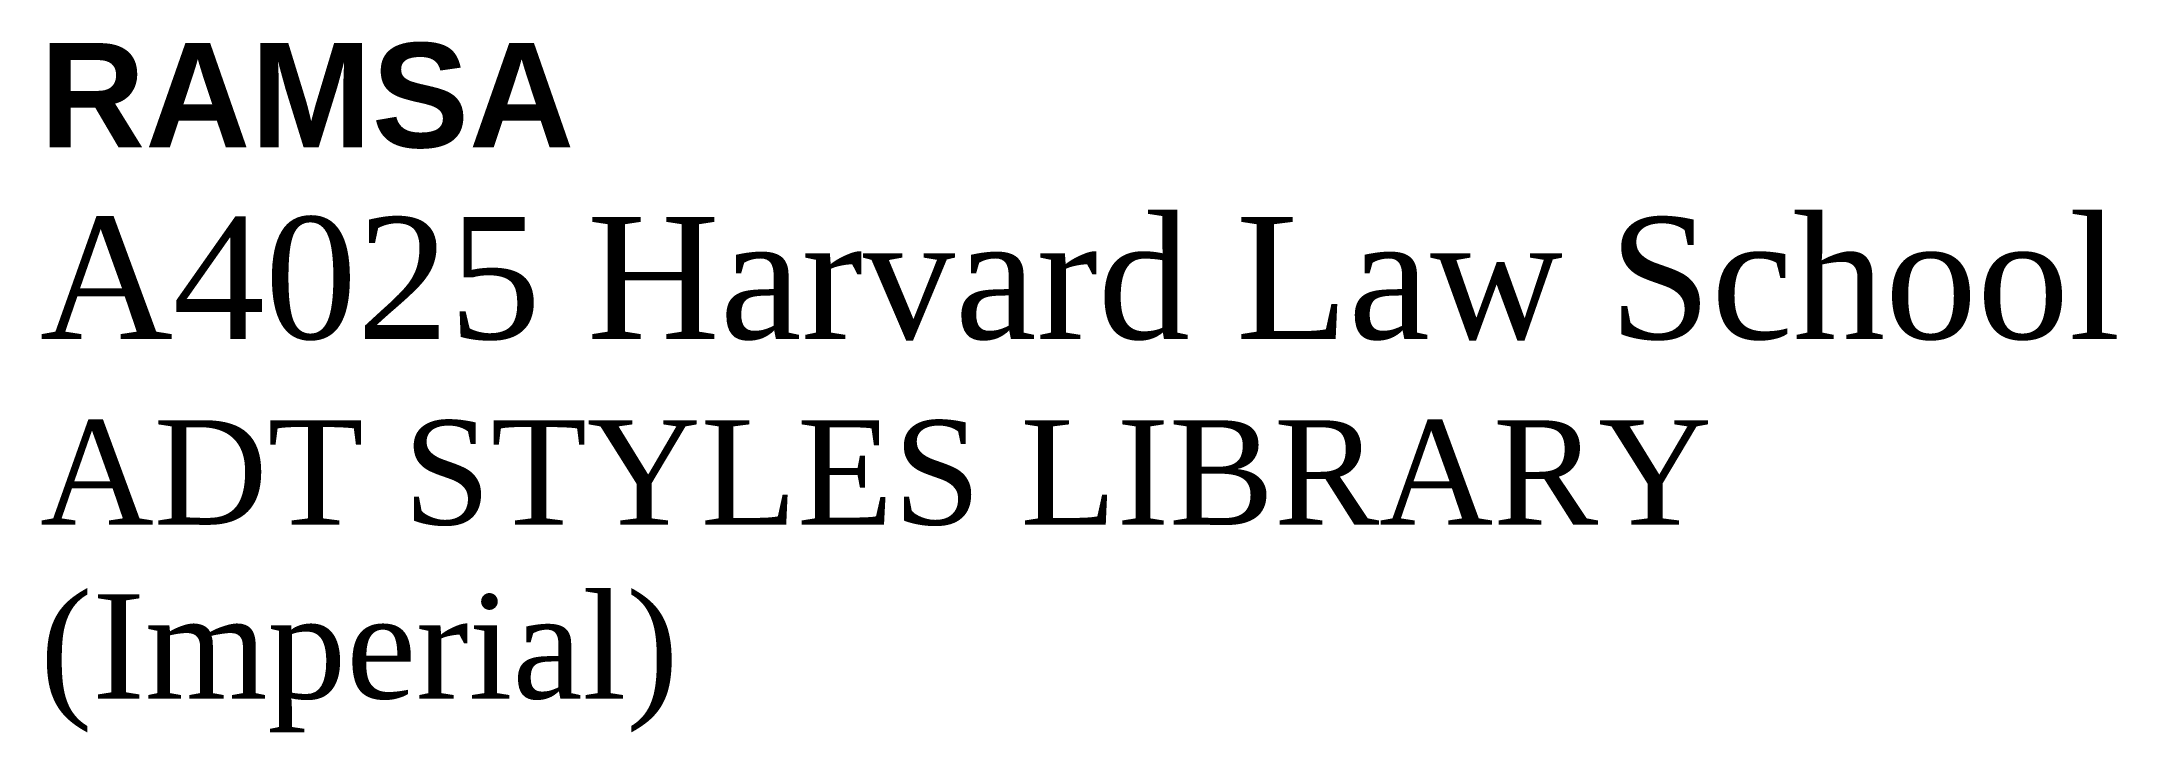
# Paper-space layout 'Plot' of a CAD drawing. Header units: inches. Extents: x 1 to 30.8, y 12.6 to 22.6.
import ezdxf

# ---------------------------------------------------------------- set-up
doc = ezdxf.new("R2010")
doc.units = ezdxf.units.IN
doc.header["$LTSCALE"] = 48
doc.header["$MEASUREMENT"] = 0

psp = doc.layouts.new('Plot')

# ---------------------------------------------------------------- texts
at = {"insert": (1, 22.54), "char_height": 1.49813, "width": 32.625, "attachment_point": 1}
psp.add_mtext('{\\fArial|b1|i0|c0|p34;RAMSA\\P\\fTimes New Roman|b0|i0|c0|p18;\\H1.168x;A4025 Harvard Law School\\P\\H0.8561x;ADT STYLES LIBRARY\\H1x;\\P(Imperial)}', dxfattribs=at)

doc.saveas('drawing.dxf')
